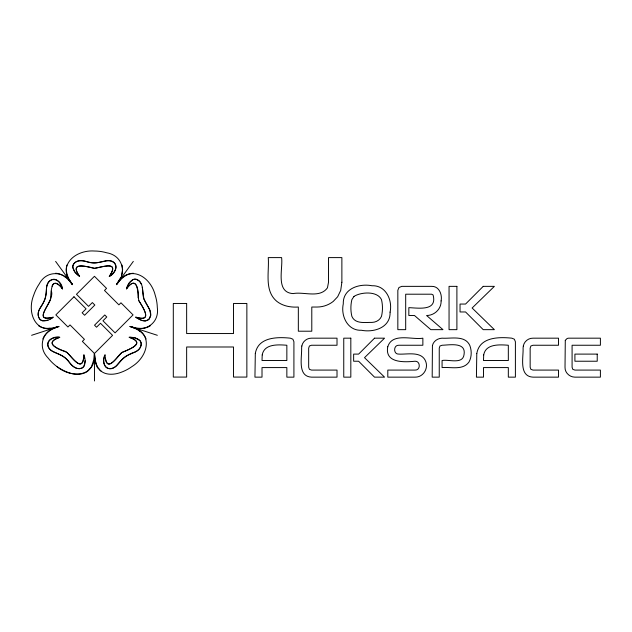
<?xml version="1.0" encoding="UTF-8"?>
<svg xmlns="http://www.w3.org/2000/svg" width="632" height="632" viewBox="0 0 632 632"><rect width="100%" height="100%" fill="white"/><g stroke="black" fill="none" stroke-linecap="round" stroke-linejoin="round"><path stroke-width="0.95" d="M85.123 360.738L84.096 366.062A5.222 5.222 0 0 1 81.441 368.266C76.812 369.91 72.404 366.41 69.789 362.91C65.862 356.709 58.918 354.102 52.527 351.345C42.297 345.672 50.473 335.181 59.874 337.259C42.091 343.784 59.211 348.714 67.118 352.538C73.186 359.221 83.503 373.164 83.89 354.71L84.751 357.973M51.342 291.131C55.466 300.548 29.759 323.157 53.317 317.122C49.501 320.471 40.969 323.592 38.615 317.082C36.498 311.047 41.902 306.054 44.224 301.014C47.898 294.267 43.687 283.578 51.911 279.573C57.646 277.598 61.122 284.455 62.489 288.895C51.824 274.873 50.9 289.891 50.639 298.92C49.241 305.106 34.333 321.159 50.947 317.714M94.437 353.47C96.175 377.201 71.463 378.797 56.912 366.56A44.746 44.746 0 0 1 47.985 357.87C36.522 346.21 43.411 329.201 58.918 326.436C36.593 336.287 26.189 313.63 33.709 295.152A44.746 44.746 0 0 1 39.216 283.981C46.76 269.469 65.072 270.765 72.49 284.661C56.216 266.475 74.56 249.577 94.452 251.023A44.746 44.746 0 0 1 106.784 252.808C122.916 255.494 127.34 273.308 116.414 284.661C128.683 263.568 150.416 275.781 155.196 295.152A44.746 44.746 0 0 1 157.305 307.428C159.738 323.6 144.159 333.317 129.987 326.436C153.845 331.587 148.939 356.029 131.993 366.56A44.746 44.746 0 0 1 120.973 372.359C113.641 375.163 103.553 375.598 98.529 368.464C94.413 367.484 94.729 342.805 93.947 358.779M83.716 357.151C81.82 374.207 70.974 354.331 65.341 351.392C57.401 349.662 43.979 342.347 59.06 337.607M104.422 356.985C102.898 361.346 103.766 368.661 109.684 368.661C117.647 368.535 120.127 359.237 126.447 355.927C131.559 352.964 139.949 351.953 141.157 344.946C141.9 338.657 133.842 337.046 129.078 337.243C146.624 343.334 129.931 348.84 121.834 352.522C115.798 358.865 105.742 373.615 105.062 354.694C100.148 363.179 107.835 374.112 116.391 365.857C121.281 359.332 127.585 354.157 135.517 351.85C138.629 350.389 141.315 347.363 141.22 343.769A5.222 5.222 0 0 0 139.941 340.561L135.201 337.938L129.923 337.291M93.828 359.695L91.411 366.829L87.516 371.411M66.858 265.053C64.843 272.037 68.54 279.099 72.49 284.661C68.43 279.154 62.876 273.538 55.616 273.245M121.644 274.928L122.632 269.714L122.055 265.061M52.014 286.201C53.752 279.944 60.806 285.522 62.489 288.895C61.209 277.63 47.131 275.607 46.476 288.2C46.855 295.871 43.916 302.941 39.539 309.064C37.873 312.074 37.462 316.126 39.658 318.986A5.222 5.222 0 0 0 42.581 320.827L47.961 320.163M42.842 338.957C45.362 332.14 52.448 328.616 58.918 326.436C52.416 328.474 44.564 329.809 38.544 325.749M120.53 277.764L116.414 284.661C120.491 279.178 126.045 273.506 133.32 273.245M118.792 281.398L133.32 261.395M50.473 318.955L52.606 317.58M87.39 371.498C77.736 377.691 65.428 372.351 56.912 366.56M150.384 325.733C144.341 329.793 136.512 328.506 129.987 326.436C136.441 328.616 143.583 332.14 146.063 338.965M31.6 335.3L55.11 327.66M48.593 328.363L50.173 328.277M59.084 337.291C54.597 337.267 47.669 338.689 47.732 344.361C48.656 352.569 58.579 352.861 63.951 356.898C69.307 360.596 72.261 369.159 79.837 368.638C84.98 368.243 85.905 361.938 84.735 357.91M136.472 317.296C153.458 322.281 142.555 306.986 138.724 300.484C137.713 291.573 137.673 274.114 126.44 288.863C127.545 283.855 132.736 276.271 138.479 280.347C144.262 284.669 141.694 292.821 143.859 298.81C145.96 305.319 154.445 312.327 148.923 319.35C144.918 322.952 139.245 319.658 135.611 317.098C153.228 322.747 143.195 307.697 138.724 300.484M133.826 327.66L157.336 335.3M129.837 337.551C146.276 343.081 129.039 349.567 121.834 352.522C117.37 355.792 107.811 372.864 105.378 358.194M138.55 330.354L139.941 331.231M136.267 317.541L141.9 320.464L145.289 320.953L148.765 319.5L150.732 315.289L149.824 310.004L143.859 298.81L142.311 287.244M64.511 276.437L65.783 277.456M78.953 275.9C74.924 273.34 70.057 266.862 74.766 262.722C79.869 258.377 86.718 262.185 92.375 262.833C99.832 264.097 108.546 257.003 114.85 263.441C118.587 268.268 113.12 273.767 109.296 276.429C119.969 260.431 102.905 267.131 94.452 268.339C85.897 266.499 68.991 261.221 79.608 276.429L75.066 272.274L72.775 267.368A5.222 5.222 0 0 1 73.628 264.026C76.401 259.973 82.026 260.218 86.197 261.514C92.936 264.176 100.03 262.327 106.737 260.74C118.524 259.144 118.184 272.424 109.296 276.429C119.851 260.858 103.158 266.688 94.452 268.339C86.868 266.491 69.141 261.601 79.182 275.742M101.412 371.418C95.993 367.208 94.674 359.932 94.468 353.47M55.616 261.395L70.144 281.398M141.663 284.629L139.53 281.232L136.394 279.336A5.222 5.222 0 0 0 132.941 279.565L128.983 283.262L126.44 288.863C135.343 276.058 139.064 287.876 138.076 297.877M96.064 363.574L96.791 365.32M94.468 356.258L94.468 380.978M262.217 354.923L262.011 360.517L286.849 360.517L286.849 345.246C278.364 344.622 264.231 343.571 262.217 354.923M483.701 354.923L483.488 360.517L508.326 360.517L508.326 345.246C499.849 344.622 485.716 343.571 483.701 354.923M255.312 353.565L254.941 377.146L262.011 377.146L262.011 367.579L286.849 367.579L286.849 377.146L293.912 377.146L293.912 341.738L292.885 339.21L290.357 338.175C277.377 336.832 258.046 336.951 255.312 353.565M390.078 312.145C390.655 327.534 374.049 332.756 361.393 330.26C347.584 330.923 340.632 315.85 343.279 303.873C342.742 288.492 359.371 283.27 372.019 285.751C385.812 285.119 392.717 300.184 390.078 312.145M476.789 353.565L476.425 377.146L483.488 377.146L483.488 367.579L508.326 367.579L508.326 377.146L515.396 377.146L515.396 341.738L514.361 339.21L511.833 338.175C498.861 336.832 479.53 336.951 476.789 353.565M387.764 346.771C384.533 363.218 404.29 362.318 415.066 361.228C420.628 360.912 420.691 370.486 415.066 370.083L387.803 370.083L387.803 377.146L415.066 377.146C422.816 377.383 428.346 369.151 425.905 361.931C422.05 350.721 407.529 354.584 398.816 354.102C393.215 354.512 393.254 344.875 398.816 345.246L422.863 345.246L422.863 338.175C412.356 340.119 392.227 332.266 387.764 346.771M432.43 345.586L432.185 377.146L439.248 377.146L439.248 348.098L439.983 345.981L442.131 345.246C449.628 345.04 466.226 341.738 464.062 354.481C462.845 364.79 448.523 359.095 442.076 360.517L442.076 367.579C450.821 366.789 462.656 370.565 468.912 362.16C471.748 357.214 471.82 350.847 469.86 345.554C465.041 334.897 451.137 338.815 442.076 338.175C437.723 338.333 433.354 341.138 432.43 345.586M301.835 345.988L301.606 348.098C302.072 357.12 297.119 376.435 311.521 377.146L337.014 377.146L337.014 370.083L311.521 370.083L309.419 369.333L308.669 367.232L308.669 348.153L309.404 345.981L311.521 345.246L337.014 345.246L337.014 338.175L311.521 338.175C306.899 338.065 302.681 341.438 301.835 345.988M523.32 345.988L523.083 348.098C523.549 357.12 518.603 376.435 533.005 377.146L558.498 377.146L558.498 370.083L533.005 370.083L530.896 369.333L530.153 367.232L530.153 348.153L530.888 345.981L533.005 345.246L558.498 345.246L558.498 338.175L533.005 338.175C528.384 338.065 524.165 341.438 523.32 345.988M441.104 300.911C441.468 308.898 434.429 315.597 426.584 315.494L442.977 329.659L430.842 329.659L414.474 315.494L408.833 315.494L408.833 307.642C419.032 308.092 437.455 311.244 433.094 294.947L431.593 294.204L405.689 294.204L405.689 329.659L397.836 329.659L397.836 290.309L398.974 287.505L401.794 286.359L431.593 286.359C439.122 286.027 442.392 294.536 441.104 300.911M341.873 282.243L340.711 290.404L337.662 296.74L333.222 301.44A26.236 26.236 0 0 1 317.177 307.034L311.789 307.034L311.789 331.208L298.336 331.208L298.336 307.034C290.815 307.5 283.01 306.172 276.935 301.44C263.978 290.76 269.374 272.029 268.26 257.603L281.603 257.603C283.136 268.655 275.204 292.569 293.106 293.588C303.897 291.463 319.76 298.604 327.447 287.837L328.522 282.243L328.522 257.603L341.873 257.603L341.873 282.243M565.292 340.356L565.016 367.232C564.755 372.627 569.63 377.138 574.907 377.146L600.4 377.146L600.4 370.083L574.962 370.083L572.813 369.349L572.086 367.232L572.086 345.246L600.4 345.246L600.4 338.175L568.579 338.175L567.165 338.452L565.292 340.356M353.967 296.424L351.866 299.655A36.15 36.15 0 0 0 351.866 316.356C355.216 324.279 365.162 322.249 371.964 322.407C376.024 322.304 379.864 320.179 381.491 316.356A36.15 36.15 0 0 0 381.491 299.655C377.304 290.744 360.904 291.976 353.967 296.424M374.515 338.175L358.62 354.102L353.644 354.102L353.644 361.228L358.62 361.228L374.515 377.146L384.548 377.146L364.514 357.665L384.548 338.175L374.515 338.175M483.227 286.359L465.563 304.055L460.041 304.055L460.041 311.963L465.563 311.963L483.227 329.659L494.374 329.659L472.12 308.005L494.374 286.359L483.227 286.359M73.984 296.764L55.853 314.886L67.948 326.981L70.01 324.919L84.427 339.329L82.365 341.391L94.452 353.486L112.575 335.363L100.488 323.268L96.546 327.21L94.539 325.196L104.762 314.973L106.769 316.988L102.969 320.787L115.064 332.874L133.052 314.886L120.957 302.799L118.895 304.861L104.485 290.443L106.547 288.382L94.452 276.295L76.464 294.283L88.551 306.37L92.359 302.57L94.832 305.043L84.609 315.265L82.136 312.793L86.071 308.851L73.984 296.764M456.897 286.359L449.052 286.359L449.052 329.659L456.897 329.659L456.897 286.359M186.645 303.463L173.302 303.463L173.302 377.075L186.645 377.075L186.645 346.992L233.516 346.992L233.516 377.075L246.859 377.075L246.859 303.463L233.516 303.463L233.516 333.546L186.645 333.546L186.645 303.463M350.823 338.175L343.753 338.175L343.753 377.146L350.823 377.146L350.823 338.175M597.224 354.102L574.907 354.102L574.907 361.228L597.224 361.228L597.224 354.102"/></g></svg>
